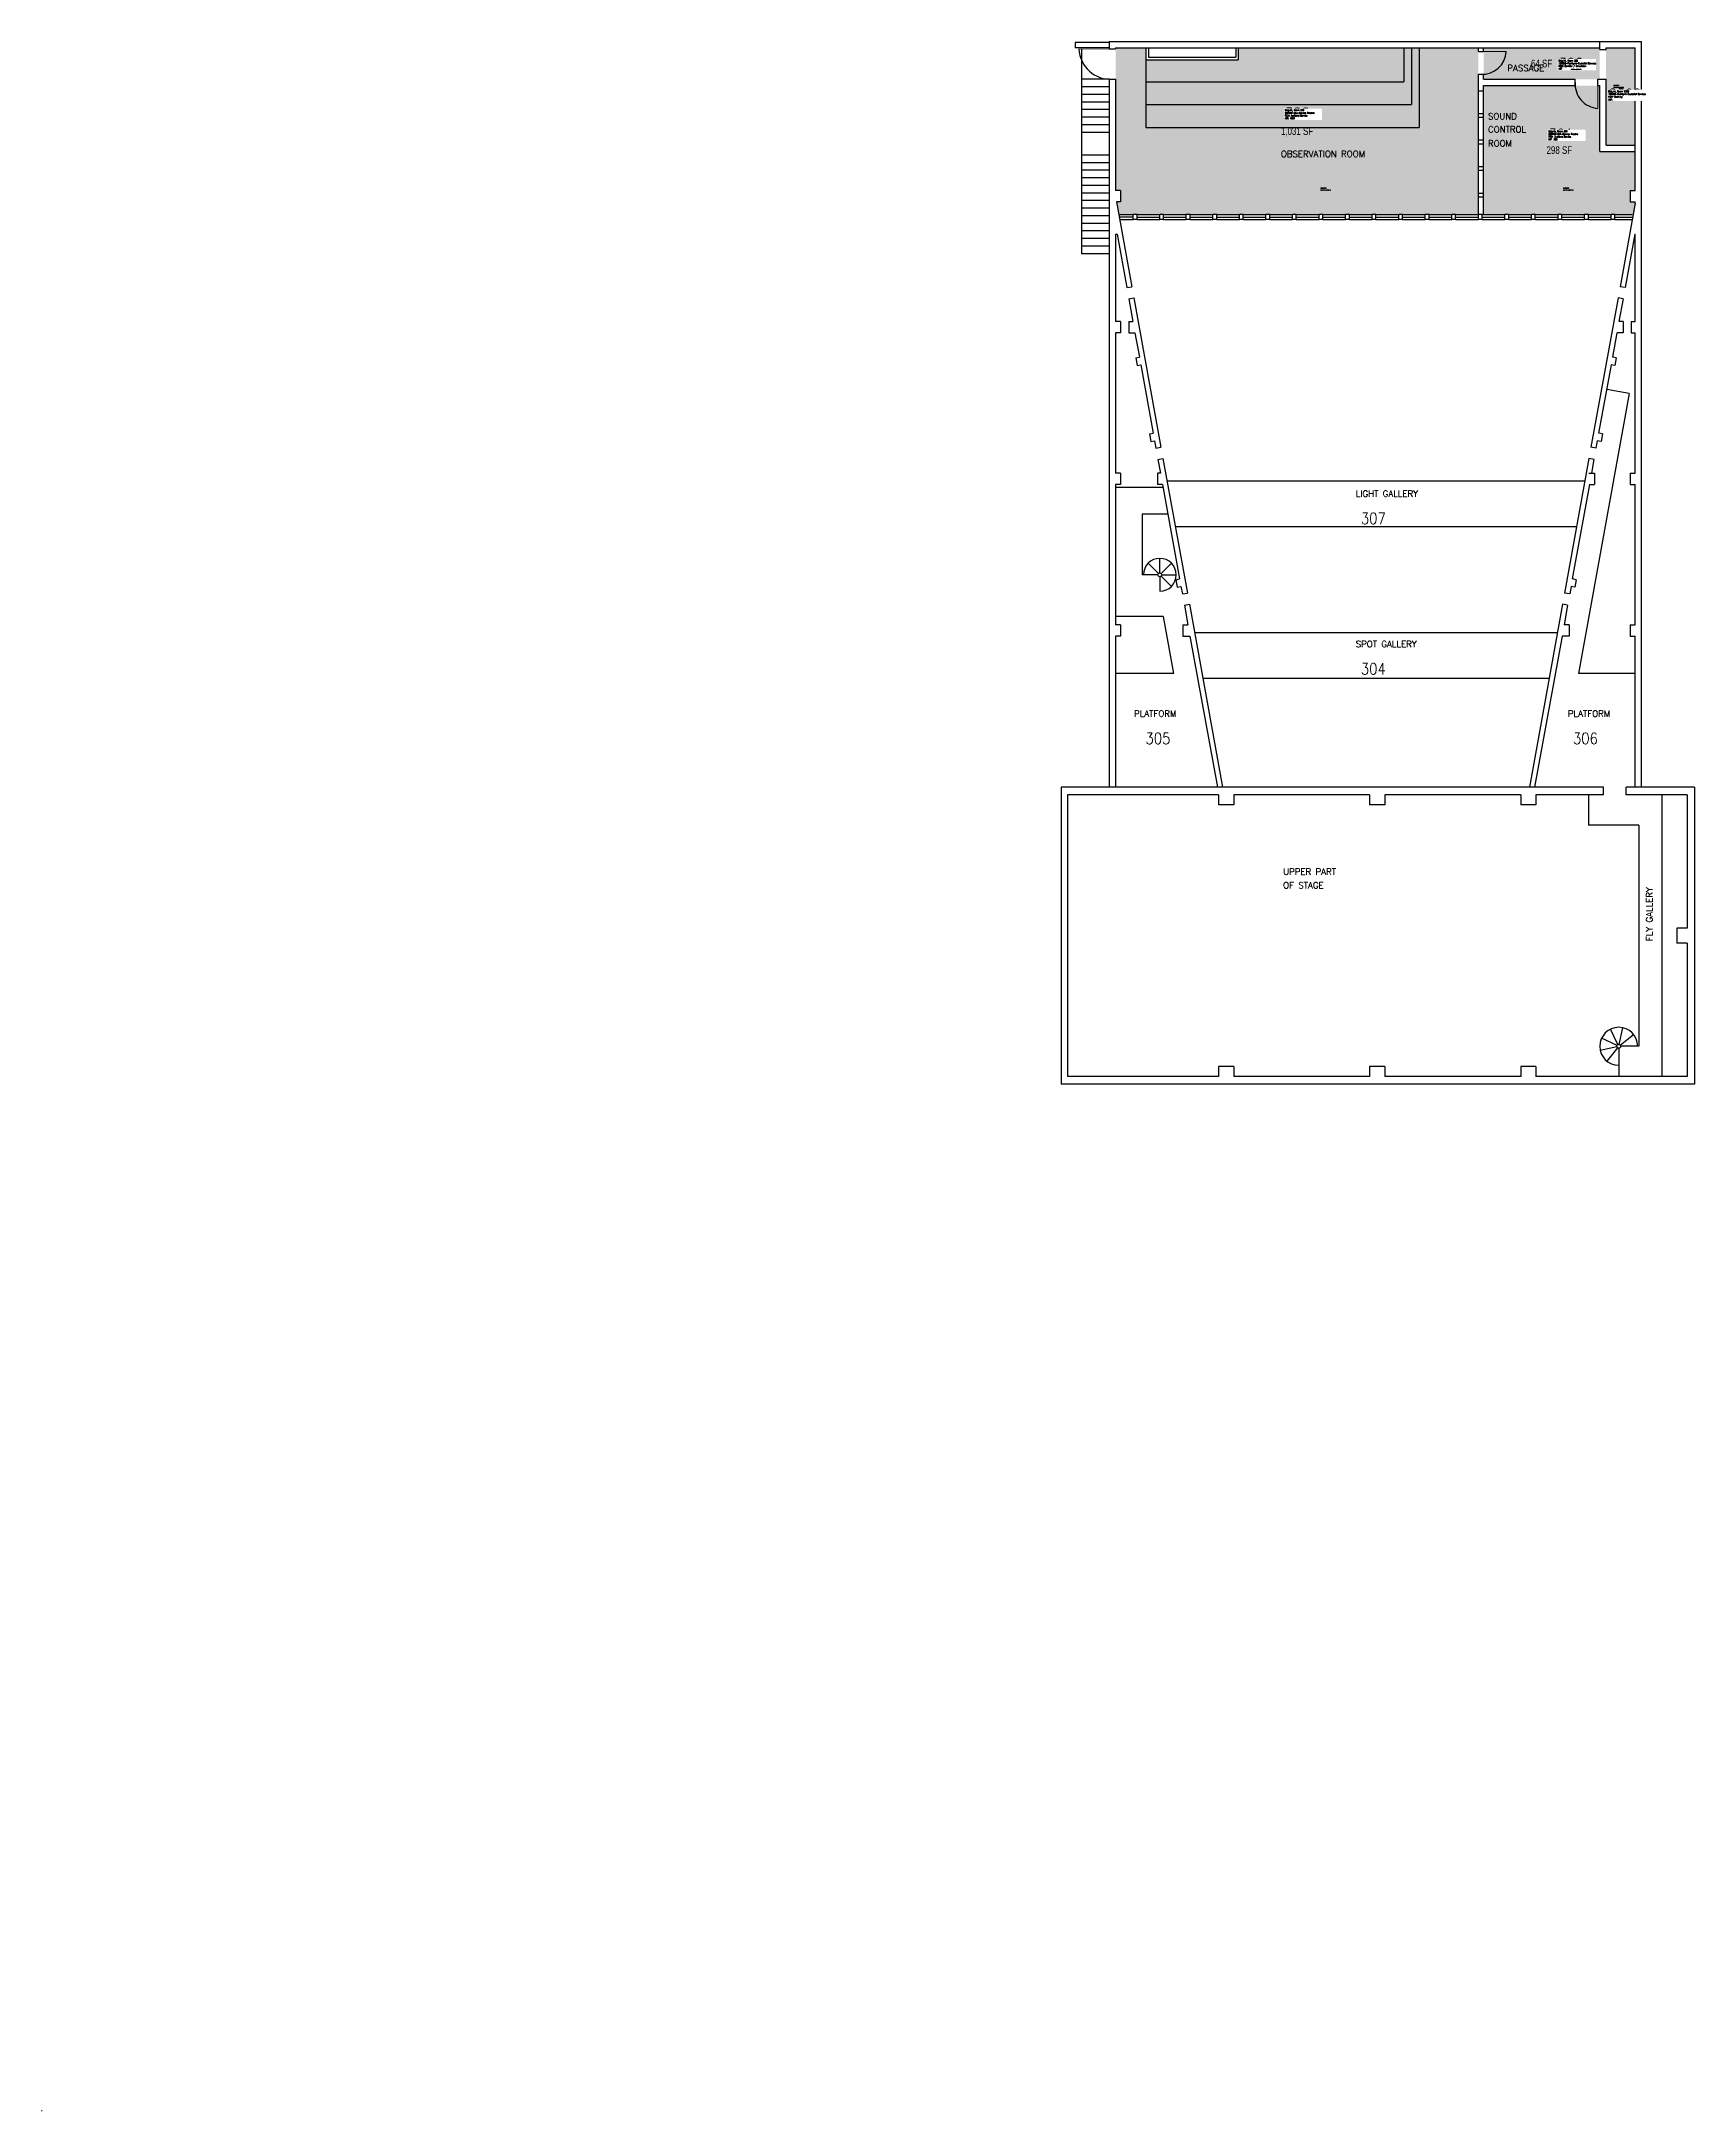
# Model space of a CAD drawing. Header units: inches. Extents: x 0 to 2615, y 0 to 3274.
import ezdxf
from ezdxf.enums import TextEntityAlignment as Align

# ---------------------------------------------------------------- set-up
doc = ezdxf.new("R2010")
doc.units = ezdxf.units.IN
doc.header["$LTSCALE"] = 10
doc.header["$MEASUREMENT"] = 0
for name, color, linetype in [('A-DOOR', 2, 'CONTINUOUS'), ('A-FLOR', 3, 'CONTINUOUS'), ('A-GLAZ', 1, 'CONTINUOUS'), ('A-GLAZ-SILL', 2, 'CONTINUOUS'), ('A-IDEN-CNUM', 7, 'CONTINUOUS'), ('A-IDEN-RNUM', 7, 'CONTINUOUS'), ('A-IDEN-SNUM', 4, 'CONTINUOUS'), ('A-IDEN-TEXT', 4, 'CONTINUOUS'), ('A-IDEN-VNUM', 4, 'CONTINUOUS'), ('A-WALL', 5, 'CONTINUOUS'), ('AREA-TEXT', 3, 'CONTINUOUS'), ('Rooms-Category-Color', 7, 'CONTINUOUS'), ('Rooms-College-Color', 7, 'CONTINUOUS'), ('Rooms-Department-Color', 7, 'CONTINUOUS'), ('Rooms-Division-Color', 7, 'CONTINUOUS'), ('Rooms-Information', 7, 'CONTINUOUS')]:
    doc.layers.add(name, color=color, linetype=linetype)
doc.styles.add('AREA', font='arial.ttf', dxfattribs={"width": 0.75, "height": 24})
doc.styles.add('ROOMFNUMBER', font='SIMPLEX', dxfattribs={"height": 0.83})
doc.styles.add('ROOMSNUMBER', font='txt.shx', dxfattribs={"height": 0.08333})
doc.styles.add('ROOMVNUMBER', font='simplex.shx', dxfattribs={"width": 0.85})

msp = doc.modelspace()

# ---------------------------------------------------------------- hatches: boundary and pattern name
at = {"layer": 'Rooms-Category-Color', "true_color": 0xffe090}
for points in [[(2063.1, 3000), (2069.1, 3000), (2105.1, 3000), (2111.1, 3000), (2147.1, 3000), (2153.1, 3000), (2189.1, 3000), (2195.1, 3000), (2231.1, 3000), (2237.1, 3000), (2273.1, 3000), (2273.1, 3028), (2273.1, 3034), (2273.1, 3070), (2273.1, 3076), (2273.1, 3112), (2273.1, 3118), (2273.2, 3118), (2273.2, 3154), (2273.2, 3160), (2273.1, 3160), (2273.1, 3196), (2273.1, 3264), (1893.2, 3264), (1893.2, 3245), (1747.2, 3245), (1747.2, 3264), (1699.2, 3264), (1699.2, 3038), (1707.2, 3038), (1707.2, 3020), (1700.8, 3020), (1704.4, 3000), (1727.1, 3000), (1733.1, 3000), (1769.1, 3000), (1775.1, 3000), (1811.1, 3000), (1817.1, 3000), (1853.1, 3000), (1859.1, 3000), (1895.1, 3000), (1901.1, 3000), (1937.1, 3000), (1943.1, 3000), (1979.1, 3000), (1985.1, 3000), (2021.1, 3000), (2027.1, 3000)], [(2465.1, 3204), (2281.2, 3204), (2281.2, 3196), (2281.2, 3160), (2281.2, 3154), (2281.2, 3118), (2281.2, 3112), (2281.2, 3076), (2281.2, 3070), (2281.2, 3034), (2281.2, 3028), (2281.2, 3000), (2315.1, 3000), (2321.1, 3000), (2357.1, 3000), (2363.1, 3000), (2399.1, 3000), (2405.1, 3000), (2441.1, 3000), (2447.1, 3000), (2483.1, 3000), (2489.1, 3000), (2517.8, 3000), (2521.1, 3018.2), (2521.1, 3020), (2513.1, 3020), (2513.1, 3038), (2521.1, 3038), (2521.1, 3100), (2465.1, 3100)]]:
    msp.add_hatch(color=41, dxfattribs=at).paths.add_polyline_path(points)
at = {"layer": 'Rooms-Category-Color', "true_color": 0xadadad}
for points in [[(2281.2, 3264), (2281.2, 3214), (2465.1, 3214), (2465.1, 3264)], [(2475.1, 3110), (2521.1, 3110), (2521.1, 3264), (2475.1, 3264)]]:
    msp.add_hatch(color=253, dxfattribs=at).paths.add_polyline_path(points)
at = {"layer": 'Rooms-College-Color', "true_color": 0xb2d6e9}
for points in [[(2063.1, 3000), (2069.1, 3000), (2105.1, 3000), (2111.1, 3000), (2147.1, 3000), (2153.1, 3000), (2189.1, 3000), (2195.1, 3000), (2231.1, 3000), (2237.1, 3000), (2273.1, 3000), (2273.1, 3028), (2273.1, 3034), (2273.1, 3070), (2273.1, 3076), (2273.1, 3112), (2273.1, 3118), (2273.2, 3118), (2273.2, 3154), (2273.2, 3160), (2273.1, 3160), (2273.1, 3196), (2273.1, 3264), (1893.2, 3264), (1893.2, 3245), (1747.2, 3245), (1747.2, 3264), (1699.2, 3264), (1699.2, 3038), (1707.2, 3038), (1707.2, 3020), (1700.8, 3020), (1704.4, 3000), (1727.1, 3000), (1733.1, 3000), (1769.1, 3000), (1775.1, 3000), (1811.1, 3000), (1817.1, 3000), (1853.1, 3000), (1859.1, 3000), (1895.1, 3000), (1901.1, 3000), (1937.1, 3000), (1943.1, 3000), (1979.1, 3000), (1985.1, 3000), (2021.1, 3000), (2027.1, 3000)], [(2465.1, 3204), (2281.2, 3204), (2281.2, 3196), (2281.2, 3160), (2281.2, 3154), (2281.2, 3118), (2281.2, 3112), (2281.2, 3076), (2281.2, 3070), (2281.2, 3034), (2281.2, 3028), (2281.2, 3000), (2315.1, 3000), (2321.1, 3000), (2357.1, 3000), (2363.1, 3000), (2399.1, 3000), (2405.1, 3000), (2441.1, 3000), (2447.1, 3000), (2483.1, 3000), (2489.1, 3000), (2517.8, 3000), (2521.1, 3018.2), (2521.1, 3020), (2513.1, 3020), (2513.1, 3038), (2521.1, 3038), (2521.1, 3100), (2465.1, 3100)]]:
    msp.add_hatch(color=254, dxfattribs=at).paths.add_polyline_path(points)
at = {"layer": 'Rooms-College-Color', "true_color": 0xadadad}
for points in [[(2281.2, 3264), (2281.2, 3214), (2465.1, 3214), (2465.1, 3264)], [(2475.1, 3110), (2521.1, 3110), (2521.1, 3264), (2475.1, 3264)]]:
    msp.add_hatch(color=253, dxfattribs=at).paths.add_polyline_path(points)
at = {"layer": 'Rooms-Department-Color', "true_color": 0xb2d6e9}
for points in [[(2063.1, 3000), (2069.1, 3000), (2105.1, 3000), (2111.1, 3000), (2147.1, 3000), (2153.1, 3000), (2189.1, 3000), (2195.1, 3000), (2231.1, 3000), (2237.1, 3000), (2273.1, 3000), (2273.1, 3028), (2273.1, 3034), (2273.1, 3070), (2273.1, 3076), (2273.1, 3112), (2273.1, 3118), (2273.2, 3118), (2273.2, 3154), (2273.2, 3160), (2273.1, 3160), (2273.1, 3196), (2273.1, 3264), (1893.2, 3264), (1893.2, 3245), (1747.2, 3245), (1747.2, 3264), (1699.2, 3264), (1699.2, 3038), (1707.2, 3038), (1707.2, 3020), (1700.8, 3020), (1704.4, 3000), (1727.1, 3000), (1733.1, 3000), (1769.1, 3000), (1775.1, 3000), (1811.1, 3000), (1817.1, 3000), (1853.1, 3000), (1859.1, 3000), (1895.1, 3000), (1901.1, 3000), (1937.1, 3000), (1943.1, 3000), (1979.1, 3000), (1985.1, 3000), (2021.1, 3000), (2027.1, 3000)], [(2465.1, 3204), (2281.2, 3204), (2281.2, 3196), (2281.2, 3160), (2281.2, 3154), (2281.2, 3118), (2281.2, 3112), (2281.2, 3076), (2281.2, 3070), (2281.2, 3034), (2281.2, 3028), (2281.2, 3000), (2315.1, 3000), (2321.1, 3000), (2357.1, 3000), (2363.1, 3000), (2399.1, 3000), (2405.1, 3000), (2441.1, 3000), (2447.1, 3000), (2483.1, 3000), (2489.1, 3000), (2517.8, 3000), (2521.1, 3018.2), (2521.1, 3020), (2513.1, 3020), (2513.1, 3038), (2521.1, 3038), (2521.1, 3100), (2465.1, 3100)]]:
    msp.add_hatch(color=254, dxfattribs=at).paths.add_polyline_path(points)
at = {"layer": 'Rooms-Department-Color', "true_color": 0xacacac}
for points in [[(2281.2, 3264), (2281.2, 3214), (2465.1, 3214), (2465.1, 3264)], [(2475.1, 3110), (2521.1, 3110), (2521.1, 3264), (2475.1, 3264)]]:
    msp.add_hatch(color=253, dxfattribs=at).paths.add_polyline_path(points)
at = {"layer": 'Rooms-Division-Color', "true_color": 0xb2d6e9}
for points in [[(2063.1, 3000), (2069.1, 3000), (2105.1, 3000), (2111.1, 3000), (2147.1, 3000), (2153.1, 3000), (2189.1, 3000), (2195.1, 3000), (2231.1, 3000), (2237.1, 3000), (2273.1, 3000), (2273.1, 3028), (2273.1, 3034), (2273.1, 3070), (2273.1, 3076), (2273.1, 3112), (2273.1, 3118), (2273.2, 3118), (2273.2, 3154), (2273.2, 3160), (2273.1, 3160), (2273.1, 3196), (2273.1, 3264), (1893.2, 3264), (1893.2, 3245), (1747.2, 3245), (1747.2, 3264), (1699.2, 3264), (1699.2, 3038), (1707.2, 3038), (1707.2, 3020), (1700.8, 3020), (1704.4, 3000), (1727.1, 3000), (1733.1, 3000), (1769.1, 3000), (1775.1, 3000), (1811.1, 3000), (1817.1, 3000), (1853.1, 3000), (1859.1, 3000), (1895.1, 3000), (1901.1, 3000), (1937.1, 3000), (1943.1, 3000), (1979.1, 3000), (1985.1, 3000), (2021.1, 3000), (2027.1, 3000)], [(2465.1, 3204), (2281.2, 3204), (2281.2, 3196), (2281.2, 3160), (2281.2, 3154), (2281.2, 3118), (2281.2, 3112), (2281.2, 3076), (2281.2, 3070), (2281.2, 3034), (2281.2, 3028), (2281.2, 3000), (2315.1, 3000), (2321.1, 3000), (2357.1, 3000), (2363.1, 3000), (2399.1, 3000), (2405.1, 3000), (2441.1, 3000), (2447.1, 3000), (2483.1, 3000), (2489.1, 3000), (2517.8, 3000), (2521.1, 3018.2), (2521.1, 3020), (2513.1, 3020), (2513.1, 3038), (2521.1, 3038), (2521.1, 3100), (2465.1, 3100)]]:
    msp.add_hatch(color=254, dxfattribs=at).paths.add_polyline_path(points)
at = {"layer": 'Rooms-Division-Color', "true_color": 0xadadad}
for points in [[(2281.2, 3264), (2281.2, 3214), (2465.1, 3214), (2465.1, 3264)], [(2475.1, 3110), (2521.1, 3110), (2521.1, 3264), (2475.1, 3264)]]:
    msp.add_hatch(color=253, dxfattribs=at).paths.add_polyline_path(points)

# ---------------------------------------------------------------- linework, layer by layer
at = {"layer": 'A-DOOR', "const_width": 1.2, "elevation": 0}
for points in [[(1689.2, 3262), (1641.2, 3262)], [(2281.2, 3258), (2317.2, 3258)], [(2462.1, 3204), (2462.1, 3168)]]:
    msp.add_lwpolyline(points, dxfattribs=at)
at = {"layer": 'A-DOOR'}
for centre, radius, start, end in [((1691.7, 3264.5, 0), 50.6, 182.834, 272.834), ((2279.1, 3260, 0), 38.1, 266.973, 356.973), ((2464.6, 3206.5, 0), 38.6, 176.2848, 266.2848)]:
    msp.add_arc(centre, radius, start, end, dxfattribs=at)
at = {"layer": 'A-FLOR'}
for p, q in [((1645.1, 3262, 0), (1645.1, 2938, 0)), ((1747.2, 3245, 0), (1747.2, 3138, 0)), ((2155.2, 3264, 0), (2155.2, 3210, 0)), ((2167.2, 3264, 0), (2167.2, 3174, 0)), ((2179.2, 3264, 0), (2179.2, 3138, 0)), ((1689.2, 3214, 0), (1645.1, 3214, 0)), ((1747.2, 3210, 0), (2155.2, 3210, 0)), ((1689.2, 3202, 0), (1645.1, 3202, 0)), ((1689.2, 3190, 0), (1645.1, 3190, 0)), ((1689.2, 3178, 0), (1645.1, 3178, 0)), ((1689.2, 3166, 0), (1645.1, 3166, 0)), ((1689.2, 3154, 0), (1645.1, 3154, 0)), ((1747.2, 3174, 0), (2167.2, 3174, 0)), ((1689.2, 3142, 0), (1645.1, 3142, 0)), ((1689.2, 3130, 0), (1645.1, 3130, 0)), ((1747.2, 3138, 0), (2179.2, 3138, 0)), ((1689.2, 3094, 0), (1645.1, 3094, 0)), ((1689.2, 3082, 0), (1645.1, 3082, 0)), ((1689.2, 3070, 0), (1645.1, 3070, 0)), ((1689.2, 3058, 0), (1645.1, 3058, 0)), ((1689.2, 3046, 0), (1645.1, 3046, 0)), ((1689.2, 3034, 0), (1645.1, 3034, 0)), ((1689.2, 3022, 0), (1645.1, 3022, 0)), ((1689.2, 3010, 0), (1645.1, 3010, 0)), ((1689.2, 2998, 0), (1645.1, 2998, 0)), ((1689.2, 2986, 0), (1645.1, 2986, 0)), ((1689.2, 2974, 0), (1645.1, 2974, 0)), ((1689.2, 2962, 0), (1645.1, 2962, 0)), ((1689.2, 2950, 0), (1645.1, 2950, 0)), ((1689.2, 2938, 0), (1645.1, 2938, 0)), ((2511.5, 2717, 0), (2476.1, 2723.4, 0)), ((2511.5, 2717, 0), (2431.2, 2274, 0)), ((1774.7, 2568, 0), (1699.2, 2568, 0)), ((2441.5, 2578, 0), (1780.7, 2578, 0)), ((1781.9, 2526, 0), (1741.2, 2526, 0)), ((1741.2, 2526, 0), (1741.2, 2430, 0)), ((2428.5, 2506, 0), (1793.8, 2506, 0)), ((1769.1, 2433, 0), (1769.1, 2456, 0)), ((1766.2, 2430, 0), (1741.2, 2430, 0)), ((1767, 2432.1, 0), (1750.7, 2448.4, 0)), ((1769.2, 2427, 0), (1769.2, 2404, 0)), ((1771.3, 2432.1, 0), (1787.5, 2448.4, 0)), ((1771.3, 2427.9, 0), (1787.6, 2411.6, 0)), ((1772.2, 2430, 0), (1795.2, 2430, 0)), ((1774.7, 2364, 0), (1699.2, 2364, 0)), ((1774.7, 2364, 0), (1791, 2274, 0)), ((2398.1, 2338, 0), (1824.2, 2338, 0)), ((1791, 2274, 0), (1699.2, 2274, 0)), ((2385, 2266, 0), (1837.2, 2266, 0)), ((2521.1, 2274, 0), (2431.2, 2274, 0)), ((2447.1, 2082, 0), (2447.1, 2034, 0)), ((2563.1, 2082, 0), (2563.1, 1636, 0)), ((2527.1, 2034, 0), (2447.1, 2034, 0)), ((2527.1, 2034, 0), (2527.1, 1684, 0)), ((2493.8, 1686.7, 0), (2482.1, 1711, 0)), ((2495.8, 1686.9, 0), (2501.8, 1713.3, 0)), ((2497.5, 1685.9, 0), (2518.6, 1702.7, 0)), ((2492.2, 1683.3, 0), (2465.9, 1677.3, 0)), ((2492.4, 1685.3, 0), (2468.1, 1697, 0)), ((2493.2, 1681.7, 0), (2476.4, 1660.6, 0)), ((2495.1, 1681, 0), (2495.1, 1636, 0)), ((2527.1, 1684, 0), (2498.1, 1684, 0))]:
    msp.add_line(p, q, dxfattribs=at)
for centre in [(1769.2, 2430, 0), (2495.1, 1684, 0)]:
    msp.add_circle(centre, 3, dxfattribs=at)
for centre, radius, start, end in [((1769.2, 2430, 0), 26, 270, 180), ((2495.1, 1684, 0), 30, 360, 270)]:
    msp.add_arc(centre, radius, start, end, dxfattribs=at)
at = {"layer": 'A-GLAZ'}
for p, q in [((1727.1, 2996, 0), (1705.1, 2996, 0)), ((1733.1, 2996, 0), (1769.1, 2996, 0)), ((1775.1, 2996, 0), (1811.1, 2996, 0)), ((1817.1, 2996, 0), (1853.1, 2996, 0)), ((1859.1, 2996, 0), (1895.1, 2996, 0)), ((1901.1, 2996, 0), (1937.1, 2996, 0)), ((1943.1, 2996, 0), (1979.1, 2996, 0)), ((1985.1, 2996, 0), (2021.1, 2996, 0)), ((2027.1, 2996, 0), (2063.1, 2996, 0)), ((2069.1, 2996, 0), (2105.1, 2996, 0)), ((2111.1, 2996, 0), (2147.1, 2996, 0)), ((2153.1, 2996, 0), (2189.1, 2996, 0)), ((2195.1, 2996, 0), (2231.1, 2996, 0)), ((2237.1, 2996, 0), (2273.1, 2996, 0)), ((2279.1, 2996, 0), (2315.1, 2996, 0)), ((2321.1, 2996, 0), (2357.1, 2996, 0)), ((2363.1, 2996, 0), (2399.1, 2996, 0)), ((2405.1, 2996, 0), (2441.1, 2996, 0)), ((2447.1, 2996, 0), (2483.1, 2996, 0)), ((2489.1, 2996, 0), (2517.1, 2996, 0))]:
    msp.add_line(p, q, dxfattribs=at)
at = {"layer": 'A-GLAZ-SILL'}
for p, q in [((2273.1, 3160, 0), (2273.1, 3196, 0)), ((2281.2, 3160, 0), (2281.2, 3196, 0)), ((2273.2, 3118, 0), (2273.2, 3154, 0)), ((2281.2, 3118, 0), (2281.2, 3154, 0)), ((2273.1, 3076, 0), (2273.1, 3112, 0)), ((2281.2, 3076, 0), (2281.2, 3112, 0)), ((2273.1, 3034, 0), (2273.1, 3070, 0)), ((2281.2, 3034, 0), (2281.2, 3070, 0)), ((2273.1, 3000, 0), (2273.1, 3028, 0)), ((2281.2, 3000, 0), (2281.2, 3028, 0)), ((1704.4, 3000, 0), (1727.1, 3000, 0)), ((1705.8, 2992, 0), (1727.1, 2992, 0)), ((1733.1, 3000, 0), (1769.1, 3000, 0)), ((1733.1, 2992, 0), (1769.1, 2992, 0)), ((1775.1, 3000, 0), (1811.1, 3000, 0)), ((1775.1, 2992, 0), (1811.1, 2992, 0)), ((1817.1, 3000, 0), (1853.1, 3000, 0)), ((1817.1, 2992, 0), (1853.1, 2992, 0)), ((1859.1, 3000, 0), (1895.1, 3000, 0)), ((1859.1, 2992, 0), (1895.1, 2992, 0)), ((1901.1, 3000, 0), (1937.1, 3000, 0)), ((1901.1, 2992, 0), (1937.1, 2992, 0)), ((1943.1, 3000, 0), (1979.1, 3000, 0)), ((1943.1, 2992, 0), (1979.1, 2992, 0)), ((1985.1, 3000, 0), (2021.1, 3000, 0)), ((1985.1, 2992, 0), (2021.1, 2992, 0)), ((2027.1, 3000, 0), (2063.1, 3000, 0)), ((2027.1, 2992, 0), (2063.1, 2992, 0)), ((2069.1, 3000, 0), (2105.1, 3000, 0)), ((2069.1, 2992, 0), (2105.1, 2992, 0)), ((2111.1, 3000, 0), (2147.1, 3000, 0)), ((2111.1, 2992, 0), (2147.1, 2992, 0)), ((2153.1, 3000, 0), (2189.1, 3000, 0)), ((2153.1, 2992, 0), (2189.1, 2992, 0)), ((2195.1, 3000, 0), (2231.1, 3000, 0)), ((2195.1, 2992, 0), (2231.1, 2992, 0)), ((2237.1, 3000, 0), (2273.1, 3000, 0)), ((2237.1, 2992, 0), (2273.1, 2992, 0)), ((2279.1, 3000, 0), (2315.1, 3000, 0)), ((2279.1, 2992, 0), (2315.1, 2992, 0)), ((2321.1, 3000, 0), (2357.1, 3000, 0)), ((2321.1, 2992, 0), (2357.1, 2992, 0)), ((2363.1, 3000, 0), (2399.1, 3000, 0)), ((2363.1, 2992, 0), (2399.1, 2992, 0)), ((2405.1, 3000, 0), (2441.1, 3000, 0)), ((2405.1, 2992, 0), (2441.1, 2992, 0)), ((2447.1, 3000, 0), (2483.1, 3000, 0)), ((2447.1, 2992, 0), (2483.1, 2992, 0)), ((2489.1, 3000, 0), (2516.4, 3000, 0)), ((2489.1, 2992, 0), (2516.4, 2992, 0))]:
    msp.add_line(p, q, dxfattribs=at)
at = {"layer": 'A-WALL'}
for p, q in [((1689.2, 3274, 0), (1689.2, 3262, 0)), ((1689.2, 3274, 0), (2465.1, 3274, 0)), ((1689.2, 3272, 0), (1635.2, 3272, 0)), ((1635.2, 3272, 0), (1635.2, 3264, 0)), ((1689.2, 3264, 0), (1635.2, 3264, 0)), ((1689.2, 3262, 0), (1699.2, 3262, 0)), ((1699.2, 3264, 0), (1699.2, 3262, 0)), ((1699.2, 3264, 0), (2465.1, 3264, 0)), ((1747.2, 3264, 0), (1747.2, 3245, 0)), ((1747.2, 3245, 0), (1893.2, 3245, 0)), ((1751.2, 3264, 0), (1751.2, 3249, 0)), ((1751.2, 3249, 0), (1889.2, 3249, 0)), ((1889.2, 3264, 0), (1889.2, 3249, 0)), ((1893.2, 3264, 0), (1893.2, 3245, 0)), ((2273.1, 3258, 0), (2273.1, 3264, 0)), ((2273.1, 3258, 0), (2281.2, 3258, 0)), ((2281.2, 3258, 0), (2281.2, 3264, 0)), ((2465.1, 3274, 0), (2531.1, 3274, 0)), ((2465.1, 3261, 0), (2465.1, 3274, 0)), ((2465.1, 3261, 0), (2475.1, 3261, 0)), ((2475.1, 3264, 0), (2521.1, 3264, 0)), ((2475.1, 3261, 0), (2475.1, 3264, 0)), ((2521.1, 3038, 0), (2521.1, 3264, 0)), ((2531.1, 2094, 0), (2531.1, 3274, 0)), ((1689.2, 3214, 0), (1699.2, 3214, 0)), ((1689.2, 3214, 0), (1689.2, 2094, 0)), ((1699.2, 3214, 0), (1699.2, 3038, 0)), ((2273.1, 3196, 0), (2273.1, 3222, 0)), ((2273.1, 3222, 0), (2281.2, 3222, 0)), ((2281.2, 3214, 0), (2281.2, 3222, 0)), ((2281.2, 3214, 0), (2426.1, 3214, 0)), ((2426.1, 3204, 0), (2426.1, 3214, 0)), ((2462.1, 3204, 0), (2462.1, 3214, 0)), ((2462.1, 3214, 0), (2475.1, 3214, 0)), ((2475.1, 3110, 0), (2475.1, 3214, 0)), ((2273.1, 3196, 0), (2281.2, 3196, 0)), ((2281.2, 3204, 0), (2426.1, 3204, 0)), ((2281.2, 3196, 0), (2281.2, 3204, 0)), ((2462.1, 3204, 0), (2465.1, 3204, 0)), ((2465.1, 3100, 0), (2465.1, 3204, 0)), ((2273.1, 3160, 0), (2281.2, 3160, 0)), ((2273.1, 3154, 0), (2281.2, 3154, 0)), ((2273.2, 3154, 0), (2273.2, 3160, 0)), ((2281.2, 3154, 0), (2281.2, 3160, 0)), ((2273.1, 3118, 0), (2281.2, 3118, 0)), ((2273.1, 3112, 0), (2273.1, 3118, 0)), ((2273.1, 3112, 0), (2281.2, 3112, 0)), ((2281.2, 3112, 0), (2281.2, 3118, 0)), ((2465.1, 3100, 0), (2521.1, 3100, 0)), ((2475.1, 3110, 0), (2521.1, 3110, 0)), ((2273.1, 3076, 0), (2281.2, 3076, 0)), ((2273.1, 3070, 0), (2273.1, 3076, 0)), ((2273.1, 3070, 0), (2281.2, 3070, 0)), ((2281.2, 3070, 0), (2281.2, 3076, 0)), ((1707.2, 3038, 0), (1699.2, 3038, 0)), ((1700.8, 3020, 0), (1725, 2885.9, 0)), ((1707.2, 3020, 0), (1700.8, 3020, 0)), ((1707.2, 3038, 0), (1707.2, 3020, 0)), ((2273.1, 3034, 0), (2281.2, 3034, 0)), ((2273.1, 3028, 0), (2273.1, 3034, 0)), ((2273.1, 3028, 0), (2281.2, 3028, 0)), ((2281.2, 3028, 0), (2281.2, 3034, 0)), ((2521.1, 3018.2, 0), (2497.2, 2885.9, 0)), ((2513.1, 3038, 0), (2513.1, 3020, 0)), ((2513.1, 3038, 0), (2521.1, 3038, 0)), ((2513.1, 3020, 0), (2521.1, 3020, 0)), ((2521.1, 3018.2, 0), (2521.1, 3020, 0)), ((1733.1, 3000, 0), (1727.1, 3000, 0)), ((1727.1, 2992, 0), (1727.1, 3000, 0)), ((1733.1, 2992, 0), (1727.1, 2992, 0)), ((1733.1, 2992, 0), (1733.1, 3000, 0)), ((1775.1, 3000, 0), (1769.1, 3000, 0)), ((1769.1, 2992, 0), (1769.1, 3000, 0)), ((1775.1, 2992, 0), (1769.1, 2992, 0)), ((1775.1, 2992, 0), (1775.1, 3000, 0)), ((1817.1, 3000, 0), (1811.1, 3000, 0)), ((1811.1, 2992, 0), (1811.1, 3000, 0)), ((1817.1, 2992, 0), (1811.1, 2992, 0)), ((1817.1, 2992, 0), (1817.1, 3000, 0)), ((1859.1, 3000, 0), (1853.1, 3000, 0)), ((1853.1, 2992, 0), (1853.1, 3000, 0)), ((1859.1, 2992, 0), (1853.1, 2992, 0)), ((1859.1, 2992, 0), (1859.1, 3000, 0)), ((1901.1, 3000, 0), (1895.1, 3000, 0)), ((1895.1, 2992, 0), (1895.1, 3000, 0)), ((1901.1, 2992, 0), (1895.1, 2992, 0)), ((1901.1, 2992, 0), (1901.1, 3000, 0)), ((1943.1, 3000, 0), (1937.1, 3000, 0)), ((1937.1, 2992, 0), (1937.1, 3000, 0)), ((1943.1, 2992, 0), (1937.1, 2992, 0)), ((1943.1, 2992, 0), (1943.1, 3000, 0)), ((1985.1, 3000, 0), (1979.1, 3000, 0)), ((1979.1, 2992, 0), (1979.1, 3000, 0)), ((1985.1, 2992, 0), (1979.1, 2992, 0)), ((1985.1, 2992, 0), (1985.1, 3000, 0)), ((2027.1, 3000, 0), (2021.1, 3000, 0)), ((2021.1, 2992, 0), (2021.1, 3000, 0)), ((2027.1, 2992, 0), (2021.1, 2992, 0)), ((2027.1, 2992, 0), (2027.1, 3000, 0)), ((2069.1, 3000, 0), (2063.1, 3000, 0)), ((2063.1, 2992, 0), (2063.1, 3000, 0)), ((2069.1, 2992, 0), (2063.1, 2992, 0)), ((2069.1, 2992, 0), (2069.1, 3000, 0)), ((2111.1, 3000, 0), (2105.1, 3000, 0)), ((2105.1, 2992, 0), (2105.1, 3000, 0)), ((2111.1, 2992, 0), (2105.1, 2992, 0)), ((2111.1, 2992, 0), (2111.1, 3000, 0)), ((2153.1, 3000, 0), (2147.1, 3000, 0)), ((2147.1, 2992, 0), (2147.1, 3000, 0)), ((2153.1, 2992, 0), (2147.1, 2992, 0)), ((2153.1, 2992, 0), (2153.1, 3000, 0)), ((2195.1, 3000, 0), (2189.1, 3000, 0)), ((2189.1, 2992, 0), (2189.1, 3000, 0)), ((2195.1, 2992, 0), (2189.1, 2992, 0)), ((2195.1, 2992, 0), (2195.1, 3000, 0)), ((2237.1, 3000, 0), (2231.1, 3000, 0)), ((2231.1, 2992, 0), (2231.1, 3000, 0)), ((2237.1, 2992, 0), (2231.1, 2992, 0)), ((2237.1, 2992, 0), (2237.1, 3000, 0)), ((2279.1, 3000, 0), (2273.1, 3000, 0)), ((2273.1, 2992, 0), (2273.1, 3000, 0)), ((2279.1, 2992, 0), (2273.1, 2992, 0)), ((2279.1, 2992, 0), (2279.1, 3000, 0)), ((2321.1, 3000, 0), (2315.1, 3000, 0)), ((2315.1, 2992, 0), (2315.1, 3000, 0)), ((2321.1, 2992, 0), (2315.1, 2992, 0)), ((2321.1, 2992, 0), (2321.1, 3000, 0)), ((2363.1, 3000, 0), (2357.1, 3000, 0)), ((2357.1, 2992, 0), (2357.1, 3000, 0)), ((2363.1, 2992, 0), (2357.1, 2992, 0)), ((2363.1, 2992, 0), (2363.1, 3000, 0)), ((2405.1, 3000, 0), (2399.1, 3000, 0)), ((2399.1, 2992, 0), (2399.1, 3000, 0)), ((2405.1, 2992, 0), (2399.1, 2992, 0)), ((2405.1, 2992, 0), (2405.1, 3000, 0)), ((2447.1, 3000, 0), (2441.1, 3000, 0)), ((2441.1, 2992, 0), (2441.1, 3000, 0)), ((2447.1, 2992, 0), (2441.1, 2992, 0)), ((2447.1, 2992, 0), (2447.1, 3000, 0)), ((2483.1, 2992, 0), (2483.1, 3000, 0)), ((2489.1, 3000, 0), (2483.1, 3000, 0)), ((2489.1, 2992, 0), (2483.1, 2992, 0)), ((2489.1, 2992, 0), (2489.1, 3000, 0)), ((1699.2, 2969, 0), (1701.6, 2969, 0)), ((1699.2, 2969, 0), (1699.2, 2831, 0)), ((1701.6, 2969, 0), (1716.9, 2884.5, 0)), ((2520.4, 2969, 0), (2505.1, 2884.5, 0)), ((2520.6, 2969, 0), (2521.1, 2969, 0)), ((2521.1, 2831, 0), (2521.1, 2969, 0)), ((1716.9, 2884.5, 0), (1725, 2885.9, 0)), ((2505.3, 2884.5, 0), (2497.2, 2885.9, 0)), ((1720.1, 2866.7, 0), (1728.2, 2868.2, 0)), ((1720.1, 2866.7, 0), (1726.6, 2831, 0)), ((1728.2, 2868.2, 0), (1771, 2631.8, 0)), ((2494, 2868.2, 0), (2451.2, 2631.8, 0)), ((2502.1, 2866.7, 0), (2494, 2868.2, 0)), ((2501.9, 2866.8, 0), (2495.4, 2831, 0)), ((1707.2, 2831, 0), (1699.2, 2831, 0)), ((1707.2, 2831, 0), (1707.2, 2813, 0)), ((1720.2, 2831, 0), (1726.6, 2831, 0)), ((1720.2, 2831, 0), (1720.2, 2813, 0)), ((2502, 2831, 0), (2495.6, 2831, 0)), ((2502, 2831, 0), (2502, 2813, 0)), ((2515, 2831, 0), (2521.1, 2831, 0)), ((2515, 2831, 0), (2515, 2813, 0)), ((1699.2, 2813, 0), (1699.2, 2591, 0)), ((1707.2, 2813, 0), (1699.2, 2813, 0)), ((1720.2, 2813, 0), (1729.9, 2813, 0)), ((1729.9, 2813, 0), (1736.9, 2774.2, 0)), ((2492.1, 2813, 0), (2485.1, 2774.2, 0)), ((2502, 2813, 0), (2492.4, 2813, 0)), ((2515, 2813, 0), (2521.1, 2813, 0)), ((2521.1, 2591, 0), (2521.1, 2813, 0)), ((1731, 2773.1, 0), (1736.9, 2774.2, 0)), ((1731, 2773.1, 0), (1733.1, 2761.3, 0)), ((1733.1, 2761.3, 0), (1739, 2762.4, 0)), ((1739, 2762.4, 0), (1758.7, 2654, 0)), ((2483, 2762.4, 0), (2463.3, 2654, 0)), ((2489.1, 2761.3, 0), (2483, 2762.4, 0)), ((2491.2, 2773.1, 0), (2485.3, 2774.2, 0)), ((2491.2, 2773.1, 0), (2489.1, 2761.3, 0)), ((1752.8, 2652.9, 0), (1758.7, 2654, 0)), ((1752.8, 2652.9, 0), (1754.9, 2641.1, 0)), ((2469.4, 2652.9, 0), (2463.5, 2654, 0)), ((2469.4, 2652.9, 0), (2467.3, 2641.1, 0)), ((1754.9, 2641.1, 0), (1760.8, 2642.2, 0)), ((1760.8, 2642.2, 0), (1763, 2630.4, 0)), ((1763, 2630.4, 0), (1771, 2631.8, 0)), ((2459.3, 2630.4, 0), (2451.2, 2631.8, 0)), ((2461.2, 2642.2, 0), (2459, 2630.4, 0)), ((2467.3, 2641.1, 0), (2461.2, 2642.2, 0)), ((1707.2, 2591, 0), (1699.2, 2591, 0)), ((1707.2, 2591, 0), (1707.2, 2573, 0)), ((1770.1, 2591, 0), (1765.3, 2591, 0)), ((1765.3, 2591, 0), (1765.3, 2573, 0)), ((1766.2, 2612.6, 0), (1774.2, 2614.1, 0)), ((1766.2, 2612.6, 0), (1770.1, 2591, 0)), ((1774.2, 2614.1, 0), (1812.7, 2401.2, 0)), ((2448, 2614.1, 0), (2409.5, 2401.2, 0)), ((2447.9, 2591, 0), (2456.9, 2591, 0)), ((2456, 2612.6, 0), (2448, 2614.1, 0)), ((2455.8, 2612.7, 0), (2451.9, 2591, 0)), ((2456.9, 2591, 0), (2456.9, 2573, 0)), ((2513.1, 2591, 0), (2513.1, 2573, 0)), ((2513.1, 2591, 0), (2521.1, 2591, 0)), ((1699.2, 2573, 0), (1699.2, 2351, 0)), ((1707.2, 2573, 0), (1699.2, 2573, 0)), ((1773.4, 2573, 0), (1765.3, 2573, 0)), ((1773.4, 2573, 0), (1800.5, 2423.4, 0)), ((2448.6, 2573, 0), (2421.5, 2423.4, 0)), ((2448.6, 2573, 0), (2456.9, 2573, 0)), ((2513.1, 2573, 0), (2521.1, 2573, 0)), ((2521.1, 2351, 0), (2521.1, 2573, 0)), ((1794.6, 2422.3, 0), (1800.5, 2423.4, 0)), ((2427.6, 2422.3, 0), (2421.7, 2423.4, 0)), ((1794.6, 2422.3, 0), (1796.7, 2410.5, 0)), ((1796.7, 2410.5, 0), (1802.6, 2411.6, 0)), ((1802.6, 2411.6, 0), (1804.8, 2399.8, 0)), ((1804.8, 2399.8, 0), (1812.7, 2401.2, 0)), ((2417.5, 2399.8, 0), (2409.5, 2401.2, 0)), ((2419.6, 2411.6, 0), (2417.5, 2399.8, 0)), ((2425.5, 2410.5, 0), (2419.6, 2411.6, 0)), ((2427.6, 2422.3, 0), (2425.5, 2410.5, 0)), ((1808, 2382.1, 0), (1815.9, 2383.5, 0)), ((1808, 2382.1, 0), (1813.6, 2351, 0)), ((1815.9, 2383.5, 0), (1868.3, 2094, 0)), ((2406.3, 2383.5, 0), (2353.9, 2094, 0)), ((2414.3, 2382.1, 0), (2406.3, 2383.5, 0)), ((2414.3, 2382.1, 0), (2408.6, 2351, 0)), ((1707.2, 2351, 0), (1699.2, 2351, 0)), ((1699.2, 2333, 0), (1699.2, 2094, 0)), ((1707.2, 2333, 0), (1699.2, 2333, 0)), ((1707.2, 2351, 0), (1707.2, 2333, 0)), ((1805.6, 2351, 0), (1805.6, 2333, 0)), ((1805.6, 2351, 0), (1813.6, 2351, 0)), ((1805.6, 2333, 0), (1816.9, 2333, 0)), ((1816.9, 2333, 0), (1860.2, 2094, 0)), ((2405.4, 2333, 0), (2362, 2094, 0)), ((2416.7, 2333, 0), (2405.4, 2333, 0)), ((2416.7, 2351, 0), (2408.6, 2351, 0)), ((2416.7, 2351, 0), (2416.7, 2333, 0)), ((2513.1, 2351, 0), (2521.1, 2351, 0)), ((2513.1, 2351, 0), (2513.1, 2333, 0)), ((2513.1, 2333, 0), (2521.1, 2333, 0)), ((2521.1, 2094, 0), (2521.1, 2333, 0)), ((2386.3, 2273, 0), (2386.8, 2273, 0)), ((1886.1, 2094, 0), (1613.2, 2094, 0)), ((1613.2, 2094, 0), (1613.2, 1624, 0)), ((1862.1, 2082, 0), (1623.2, 2082, 0)), ((1623.2, 2082, 0), (1623.2, 1636, 0)), ((1862.1, 2082, 0), (1862.1, 2066, 0)), ((1886.1, 2066, 0), (1862.1, 2066, 0)), ((1886.1, 2094, 0), (1886.1, 2094, 0)), ((2471.1, 2094, 0), (1886.1, 2094, 0)), ((1886.1, 2082, 0), (1886.1, 2066, 0)), ((2101.1, 2082, 0), (1886.1, 2082, 0)), ((2101.1, 2082, 0), (2101.1, 2066, 0)), ((2125.1, 2066, 0), (2101.1, 2066, 0)), ((2340.1, 2082, 0), (2125.1, 2082, 0)), ((2125.1, 2082, 0), (2125.1, 2066, 0)), ((2340.1, 2082, 0), (2340.1, 2066, 0)), ((2364.1, 2066, 0), (2340.1, 2066, 0)), ((2364.1, 2082, 0), (2364.1, 2066, 0)), ((2471.1, 2082, 0), (2364.1, 2082, 0)), ((2471.1, 2082, 0), (2471.1, 2094, 0)), ((2615.1, 2094, 0), (2507.1, 2094, 0)), ((2507.1, 2082, 0), (2507.1, 2094, 0)), ((2603.1, 2082, 0), (2507.1, 2082, 0)), ((2603.1, 2082, 0), (2603.1, 1871, 0)), ((2615.1, 2094, 0), (2615.1, 1624, 0)), ((2603.1, 1871, 0), (2587.1, 1871, 0)), ((2587.1, 1871, 0), (2587.1, 1847, 0)), ((2603.1, 1847, 0), (2587.1, 1847, 0)), ((2603.1, 1847, 0), (2603.1, 1636, 0)), ((1862.1, 1652, 0), (1862.1, 1636, 0)), ((1886.1, 1652, 0), (1862.1, 1652, 0)), ((1886.1, 1652, 0), (1886.1, 1636, 0)), ((2101.1, 1652, 0), (2101.1, 1636, 0)), ((2125.1, 1652, 0), (2101.1, 1652, 0)), ((2125.1, 1652, 0), (2125.1, 1636, 0)), ((2340.1, 1652, 0), (2340.1, 1636, 0)), ((2364.1, 1652, 0), (2340.1, 1652, 0)), ((2364.1, 1652, 0), (2364.1, 1636, 0)), ((2615.1, 1624, 0), (1613.2, 1624, 0)), ((1862.1, 1636, 0), (1623.2, 1636, 0)), ((2101.1, 1636, 0), (1886.1, 1636, 0)), ((2340.1, 1636, 0), (2125.1, 1636, 0)), ((2603.1, 1636, 0), (2364.1, 1636, 0)), ((0, 0), (1, 0)), ((0, 0), (1, 0))]:
    msp.add_line(p, q, dxfattribs=at)

# ---------------------------------------------------------------- texts
at = {"layer": 'A-IDEN-CNUM', "style": 'ROOMSNUMBER'}
for s, p in [('CAD #044-0_0302-00', (2419.8, 3229.3, 0)), ('CAD #044-0_S300-00', (2487, 3200.6, 0)), ('CAD #044-0_0300-00', (2023.7, 3038.3, 0)), ('CAD #044-0_0301-00', (2407.5, 3038.3, 0))]:
    msp.add_text(s, height=1, dxfattribs=at).set_placement(p)
at = {"layer": 'A-IDEN-RNUM', "style": 'ROOMSNUMBER'}
for s, p in [('0302-00', (2419.8, 3232.3, 0)), ('S300-00', (2487, 3203.6, 0)), ('0300-00', (2023.7, 3041.3, 0)), ('0301-00', (2407.5, 3041.3, 0))]:
    msp.add_text(s, height=1, dxfattribs=at).set_placement(p)
at = {"layer": 'A-IDEN-SNUM', "style": 'ROOMSNUMBER'}
for s, p in [('0440030200', (2419.8, 3232.3, 0)), ('0440S30000', (2487, 3203.6, 0)), ('0440030000', (2023.7, 3041.3, 0)), ('0440030100', (2407.5, 3041.3, 0))]:
    msp.add_text(s, height=1, dxfattribs=at).set_placement(p)
at = {"layer": 'A-IDEN-TEXT', "style": 'ROOMFNUMBER'}
for s, p in [('PASSAGE', (2318.9, 3226.9, 0)), ('SOUND', (2288.3, 3150.5, 0)), ('CONTROL', (2288.3, 3129.8, 0)), ('ROOM', (2288.3, 3107.6, 0)), ('OBSERVATION ROOM', (1960.7, 3091, 0)), ('LIGHT GALLERY', (2079.1, 2553.5, 0)), ('SPOT GALLERY', (2079.1, 2315.5, 0)), ('PLATFORM', (1728.4, 2205.4, 0)), ('PLATFORM', (2414.7, 2205.4, 0)), ('UPPER PART', (1964.3, 1955.3, 0)), ('OF STAGE', (1964.3, 1933.8, 0))]:
    msp.add_text(s, height=9.96, dxfattribs=at).set_placement(p)
msp.add_text('FLY GALLERY', height=9.96, rotation=90, dxfattribs=at).set_placement((2548.6, 1850.4, 0))
at = {"layer": 'A-IDEN-VNUM', "style": 'ROOMVNUMBER', "width": 0.85}
for s, p in [('302', (2400, 3229.4, 0)), ('S300', (2478.7, 3180.7, 0)), ('300', (1966.9, 3151, 0)), ('301', (2383.9, 3117.6, 0)), ('307', (2087.2, 2510.3, 0)), ('304', (2087.2, 2272.2, 0)), ('305', (1746.5, 2162.1, 0)), ('306', (2422.8, 2162.1, 0))]:
    msp.add_text(s, height=18, dxfattribs=at).set_placement(p)
at = {"layer": 'AREA-TEXT', "style": 'AREA', "width": 0.75}
for s, p in [('64 SF', (2373.1, 3239)), ('49 SF', (2498.1, 3187)), ('1,031 SF', (1986.2, 3132)), ('298 SF', (2401.1, 3102))]:
    msp.add_text(s, height=12, dxfattribs=at).set_placement(p, align=Align.MIDDLE_CENTER)

# ---------------------------------------------------------------- next in the draw order: texts
at = {"layer": 'Rooms-Information', "char_height": 2.571, "width": 57.6, "attachment_point": 7, "style": 'ROOMVNUMBER', "bg_fill": 3, "box_fill_scale": 1.5, "bg_fill_color": 256, "bg_fill_true_color": 13158600, "bg_fill_transparency": 0}
for s, insert in [('Bldg.44, Room 302^M^J128300-FacMgmt-Custodial Services^M^JFICM: Corridor / Circulation^M^JASF: ', (2400, 3229.4, 0)), ('Bldg.44, Room S300^M^J128300-FacMgmt-Custodial Services^M^JFICM: Stairway^M^JASF: ', (2478.7, 3180.7, 0)), ('Bldg.44, Room 300^M^J200400-CLA-Spanos Theatre^M^JFICM: Auditoria Service^M^JASF: 1031', (1966.9, 3151, 0)), ('Bldg.44, Room 301^M^J200400-CLA-Spanos Theatre^M^JFICM: Auditoria Service^M^JASF: 300', (2383.9, 3117.6, 0))]:
    msp.add_mtext(s, dxfattribs=dict(at, insert=insert))

doc.saveas('drawing.dxf')
